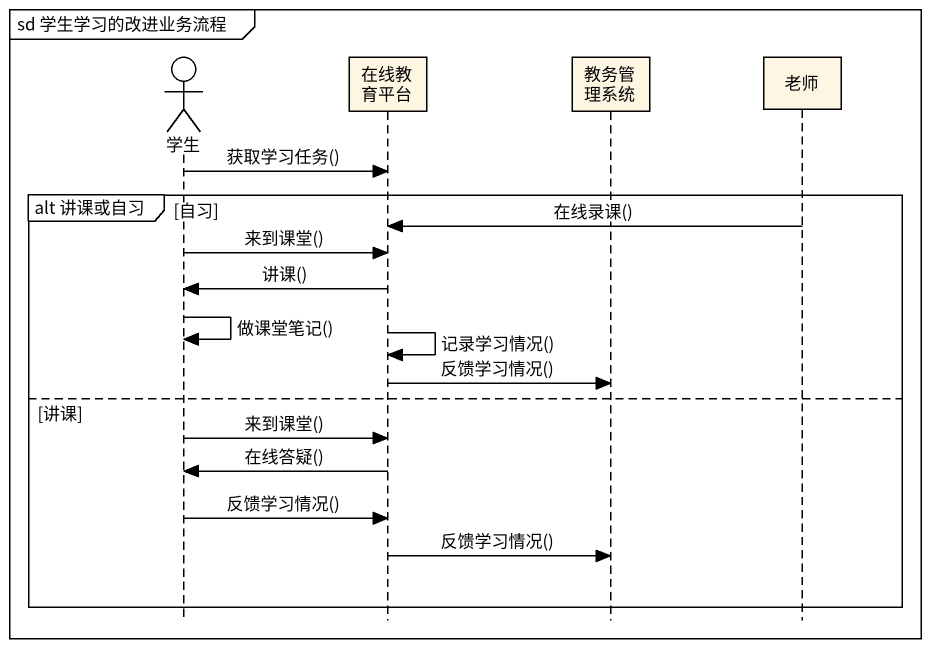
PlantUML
@startuml
mainframe sd 学生学习的改进业务流程
hide footbox
actor 学生
participant 在线教育平台
participant 教务管理系统
participant 老师

学生 -> 在线教育平台 : 获取学习任务()
group alt 讲课或自习 [自习]
  老师 -> 在线教育平台 : 在线录课()
  学生 -> 在线教育平台 : 来到课堂()
  在线教育平台 -> 学生 : 讲课()
  学生 -> 学生 : 做课堂笔记()
  在线教育平台 -> 在线教育平台 : 记录学习情况()
  在线教育平台 -> 教务管理系统 : 反馈学习情况()
else 讲课
  学生 -> 在线教育平台 : 来到课堂()
  在线教育平台 -> 学生 : 在线答疑()
  学生 -> 在线教育平台 : 反馈学习情况()
  在线教育平台 -> 教务管理系统 : 反馈学习情况()
end
@enduml
